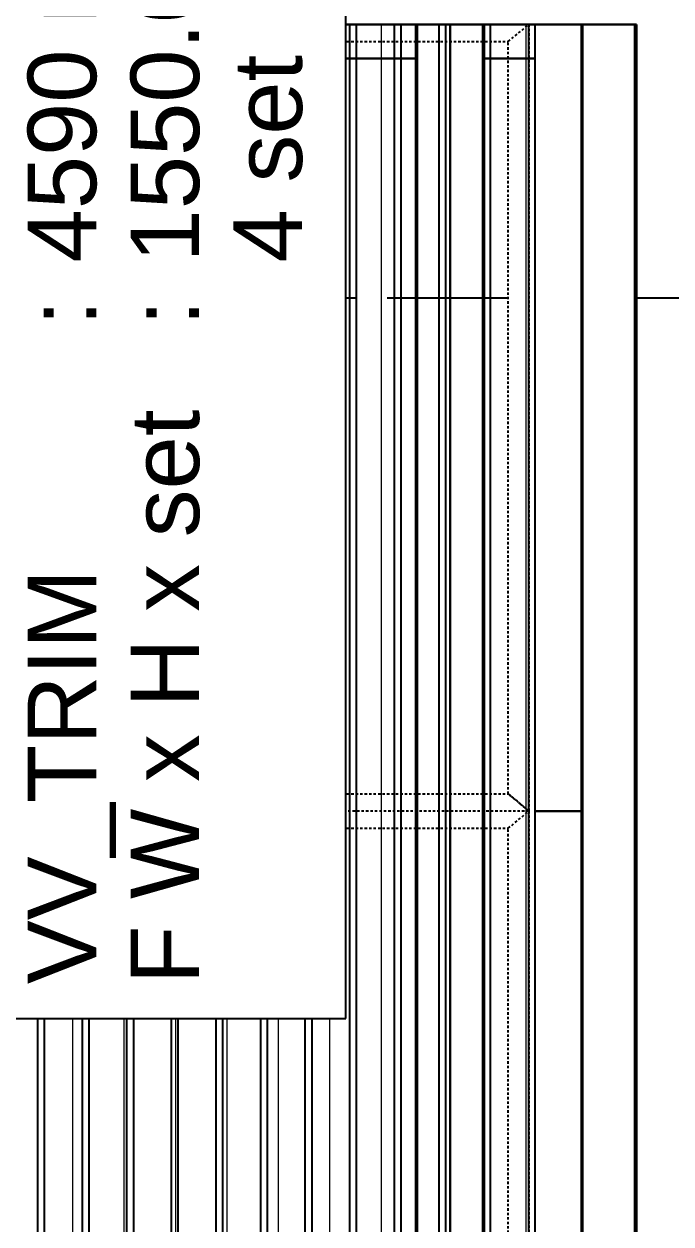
# Model space of a CAD drawing. Header units: millimetres. Extents: x -1379 to 1385823, y -4884429 to 548763.
# Drawn here: x 570096 to 571039, y -2332301 to -2330551 of the extents above; entities that cross this region are included whole.
import ezdxf

# ---------------------------------------------------------------- set-up
doc = ezdxf.new("R2010")
doc.units = ezdxf.units.MM
doc.set_wipeout_variables(frame=1)
for name, pattern in [('CENTER', [50.8, 31.75, -6.35, 6.35, -6.35]), ('TA_GL_000.70000', [1.925, 0.7, -0.175, 0.175, -0.175, 0.7]), ('TA_HL_001.00000', [6.5, 3.55, -2.95])]:
    doc.linetypes.add(name, pattern=pattern)
for name, color, linetype in [('000 - 0_SYM_DWG_GRIDLINE_MAIN_COLOR_251', 7, 'Continuous'), ('000 - GRID', 7, 'CENTER'), ('010 - ASPG_EXTR_MAIN_COLOR_2', 7, 'Continuous'), ('010 - ASPG_EXTR_WIPEOUT_', 7, 'Continuous'), ('010 - ASPG_FRAMING_MAIN_COLOR_1', 7, 'Continuous'), ('010 - ASPG_FRAMING_SUB_COLOR_2', 7, 'Continuous'), ('010 - ASPG_FRAMING_WIPEOUT_', 7, 'Continuous')]:
    doc.layers.add(name, color=color, linetype=linetype)
for name, color, linetype, plot in [('000 - CONCRETE_EX_LOUVERS_DEF_SUB', 7, 'Continuous', False), ('000 - ESTIMATE_ASPG_MAIN_COLOR_6', 7, 'Continuous', False), ('000 - ESTIMATE_ASPG_TEXT_COLOR_1', 7, 'Continuous', False), ('000 - ESTIMATE_ASPG_WIPEOUT_', 7, 'Continuous', False)]:
    doc.layers.add(name, color=color, linetype=linetype, plot=plot)
doc.styles.add('_Arial', font='arial.ttf')
doc.styles.add('TA', font='', dxfattribs={"height": 4.5})
doc.styles.get('TA').set_extended_font_data('Cordia New')

# ---------------------------------------------------------------- blocks, each defined once
blk = doc.blocks.new('DPA_CP_Entrance Louver Grill Vertical Z - Louver Grill Vertical Z-5244519-IV01 - ELEVATION 2')
at = {"layer": '000 - CONCRETE_EX_LOUVERS_DEF_SUB', "color": 7}
for p, q in [((-2300292.7, 114425), (-2300342.7, 114425)), ((-2300342.7, 114425), (-2300292.7, 114425)), ((-2300292.7, 114425), (-2300342.7, 114425)), ((-2300342.7, 114425), (-2300292.7, 114425)), ((-2300292.7, 114425), (-2300217.7, 114425)), ((-2300217.7, 114425), (-2300292.7, 114425)), ((-2300217.7, 114425), (-2300142.7, 114425)), ((-2300215.7, 114425), (-2300217.7, 114425)), ((-2300217.7, 114425), (-2300215.7, 114425)), ((-2300142.7, 114425), (-2300217.7, 114425)), ((-2300142.7, 114425), (-2300215.7, 114425)), ((-2300215.7, 114425), (-2300142.7, 114425)), ((-2300142.7, 114425), (-2300142.7, 109825)), ((-2300142.7, 114425), (-2300142.7, 109825)), ((-2300142.7, 109825), (-2300142.7, 114425)), ((-2300142.7, 109825), (-2300142.7, 114425)), ((-2300217.7, 114375), (-2300292.7, 114375)), ((-2300292.7, 114375), (-2300217.7, 114375))]:
    blk.add_line(p, q, dxfattribs=at)
blk = doc.blocks.new('GM_Louver Grill Vertical Z1 - Z Profile-4595833-IV01 - ELEVATION 2')
at = {"layer": '000 - CONCRETE_EX_LOUVERS_DEF_SUB', "color": 7, "lineweight": 9}
for p, q in [((-2300217.7, 114425), (-2300144.7, 114425)), ((-2300215.7, 114425), (-2300217.7, 114425)), ((-2300142.7, 114425), (-2300215.7, 114425)), ((-2300144.7, 114425), (-2300142.7, 114425)), ((-2300142.7, 109825), (-2300142.7, 114425)), ((-2300142.7, 109825), (-2300142.7, 114425)), ((-2300142.7, 109825), (-2300142.7, 114425))]:
    blk.add_line(p, q, dxfattribs=at)
blk = doc.blocks.new('DPA_CP_Entrance Louver Grill Vertical Z - Louver Grill Vertical Z-4595767-IV01 - ELEVATION 2')
at = {"layer": '000 - CONCRETE_EX_LOUVERS_DEF_SUB', "color": 7}
for p, q in [((-2300292.7, 114425), (-2300342.7, 114425)), ((-2300342.7, 114425), (-2300292.7, 114425)), ((-2300292.7, 114425), (-2300342.7, 114425)), ((-2300342.7, 114425), (-2300292.7, 114425)), ((-2300292.7, 114425), (-2300217.7, 114425)), ((-2300217.7, 114425), (-2300292.7, 114425)), ((-2300217.7, 114425), (-2300142.7, 114425)), ((-2300215.7, 114425), (-2300217.7, 114425)), ((-2300217.7, 114425), (-2300215.7, 114425)), ((-2300142.7, 114425), (-2300217.7, 114425)), ((-2300142.7, 114425), (-2300215.7, 114425)), ((-2300215.7, 114425), (-2300142.7, 114425)), ((-2300142.7, 114425), (-2300142.7, 109825)), ((-2300142.7, 114425), (-2300142.7, 109825)), ((-2300142.7, 109825), (-2300142.7, 114425)), ((-2300142.7, 109825), (-2300142.7, 114425)), ((-2300217.7, 114375), (-2300292.7, 114375)), ((-2300292.7, 114375), (-2300217.7, 114375))]:
    blk.add_line(p, q, dxfattribs=at)
blk = doc.blocks.new('DPA_CP_Entrance Louver Grill Vertical Z - Louver Grill Vertical Z-V23-IV01 - ELEVATION 2')
at = {"layer": '000 - CONCRETE_EX_LOUVERS_DEF_SUB', "color": 7}
for p, q in [((-2307914.7, 114425), (-2306414.7, 114425)), ((-2307914.7, 114425), (-2306414.7, 114425)), ((-2306464.7, 114425), (-2306414.7, 114425)), ((-2306414.7, 114425), (-2306464.7, 114425)), ((-2306464.7, 114425), (-2306462.7, 114425)), ((-2306414.7, 114425), (-2306464.7, 114425)), ((-2306464.7, 114425), (-2306464.7, 109825)), ((-2306464.7, 109825), (-2306464.7, 114425)), ((-2306462.7, 114425), (-2306414.7, 114425)), ((-2306462.7, 114425), (-2306462.7, 109825)), ((-2306462.7, 114425), (-2306462.7, 109825)), ((-2306414.7, 109825), (-2306414.7, 114425)), ((-2306414.7, 109825), (-2306414.7, 114425)), ((-2306414.7, 114425), (-2306414.7, 109825)), ((-2306414.7, 114425), (-2306414.7, 109825)), ((-2306414.7, 114375), (-2306414.7, 114425)), ((-2306414.7, 114425), (-2306414.7, 114375)), ((-2306464.7, 114375), (-2307864.7, 114375)), ((-2307864.7, 114375), (-2306464.7, 114375)), ((-2306464.7, 114375), (-2307864.7, 114375)), ((-2307864.7, 114375), (-2306464.7, 114375)), ((-2306464.7, 114375), (-2306464.7, 109885)), ((-2306464.7, 109885), (-2306464.7, 114375)), ((-2306464.7, 114375), (-2306464.7, 109885)), ((-2306464.7, 109885), (-2306464.7, 114375))]:
    blk.add_line(p, q, dxfattribs=at)
blk = doc.blocks.new('GM_Louver Grill Vertical Z1 - Z Profile-V24-IV01 - ELEVATION 2')
at = {"layer": '000 - CONCRETE_EX_LOUVERS_DEF_SUB', "color": 7, "lineweight": 9}
blk.add_line((-2307714.7, 109825), (-2307714.7, 114425), dxfattribs=at)
blk = doc.blocks.new('DPA_CP_Entrance Louver Grill Vertical Z - Louver Grill Vertical Z-5246638-IV01 - ELEVATION 2')
at = {"layer": '000 - CONCRETE_EX_LOUVERS_DEF_SUB', "color": 7}
for p, q in [((-2300414.7, 114425), (-2300364.7, 114425)), ((-2300364.7, 114425), (-2300414.7, 114425)), ((-2300414.7, 114425), (-2300414.7, 109825)), ((-2300414.7, 109825), (-2300414.7, 114425)), ((-2300364.7, 114425), (-2300414.7, 114425)), ((-2300414.7, 114425), (-2300366.7, 114425)), ((-2300414.7, 109825), (-2300414.7, 114425)), ((-2300414.7, 109825), (-2300414.7, 114425)), ((-2300414.7, 114375), (-2300414.7, 114425)), ((-2300414.7, 114425), (-2300414.7, 114375)), ((-2300414.7, 114425), (-2300142.7, 114425)), ((-2300414.7, 114425), (-2300142.7, 114425)), ((-2300366.7, 114425), (-2300364.7, 114425)), ((-2300366.7, 109825), (-2300366.7, 114425)), ((-2300366.7, 109825), (-2300366.7, 114425)), ((-2300364.7, 114425), (-2300364.7, 109825)), ((-2300364.7, 109825), (-2300364.7, 114425)), ((-2300192.7, 114425), (-2300142.7, 114425)), ((-2300142.7, 114425), (-2300192.7, 114425)), ((-2300192.7, 114425), (-2300190.7, 114425)), ((-2300142.7, 114425), (-2300192.7, 114425)), ((-2300192.7, 114425), (-2300192.7, 109825)), ((-2300192.7, 109825), (-2300192.7, 114425)), ((-2300190.7, 114425), (-2300142.7, 114425)), ((-2300190.7, 114425), (-2300190.7, 109825)), ((-2300190.7, 114425), (-2300190.7, 109825)), ((-2300142.7, 109825), (-2300142.7, 114425)), ((-2300142.7, 109825), (-2300142.7, 114425)), ((-2300142.7, 114425), (-2300142.7, 109825)), ((-2300142.7, 114425), (-2300142.7, 109825)), ((-2300142.7, 114375), (-2300142.7, 114425)), ((-2300142.7, 114425), (-2300142.7, 114375)), ((-2300364.7, 109885), (-2300364.7, 114375)), ((-2300364.7, 109885), (-2300364.7, 114375)), ((-2300192.7, 114375), (-2300364.7, 114375)), ((-2300364.7, 114375), (-2300192.7, 114375)), ((-2300192.7, 114375), (-2300364.7, 114375)), ((-2300364.7, 114375), (-2300192.7, 114375)), ((-2300364.7, 109885), (-2300364.7, 114375)), ((-2300364.7, 109885), (-2300364.7, 114375)), ((-2300192.7, 114375), (-2300192.7, 109885)), ((-2300192.7, 109885), (-2300192.7, 114375)), ((-2300192.7, 114375), (-2300192.7, 109885)), ((-2300192.7, 109885), (-2300192.7, 114375))]:
    blk.add_line(p, q, dxfattribs=at)
blk = doc.blocks.new('C-1-IV01_REV00_20260605-145254_ELEVATION_2_EX')
at = {"layer": '000 - CONCRETE_EX_LOUVERS_DEF_SUB', "color": 7}
for name, p in [('DPA_CP_Entrance Louver Grill Vertical Z - Louver Grill Vertical Z-V23-IV01 - ELEVATION 2', (2305332.7, -1)), ('GM_Louver Grill Vertical Z1 - Z Profile-V24-IV01 - ELEVATION 2', (2306082.7, -1)), ('GM_Louver Grill Vertical Z1 - Z Profile-V24-IV01 - ELEVATION 2', (2306157.7, -1)), ('GM_Louver Grill Vertical Z1 - Z Profile-V24-IV01 - ELEVATION 2', (2306232.7, -1)), ('GM_Louver Grill Vertical Z1 - Z Profile-V24-IV01 - ELEVATION 2', (2306307.7, -1)), ('GM_Louver Grill Vertical Z1 - Z Profile-V24-IV01 - ELEVATION 2', (2306382.7, -1)), ('GM_Louver Grill Vertical Z1 - Z Profile-V24-IV01 - ELEVATION 2', (2306457.7, -1)), ('GM_Louver Grill Vertical Z1 - Z Profile-V24-IV01 - ELEVATION 2', (2306532.7, -1)), ('DPA_CP_Entrance Louver Grill Vertical Z - Louver Grill Vertical Z-5246638-IV01 - ELEVATION 2', (2299332.7, -1)), ('GM_Louver Grill Vertical Z1 - Z Profile-V24-IV01 - ELEVATION 2', (2306682.7, -1)), ('DPA_CP_Entrance Louver Grill Vertical Z - Louver Grill Vertical Z-5244519-IV01 - ELEVATION 2', (2299332.7, -1)), ('DPA_CP_Entrance Louver Grill Vertical Z - Louver Grill Vertical Z-4595767-IV01 - ELEVATION 2', (2299332.7, -1)), ('DPA_CP_Entrance Louver Grill Vertical Z - Louver Grill Vertical Z-4595767-IV01 - ELEVATION 2', (2299332.7, -1)), ('DPA_CP_Entrance Louver Grill Vertical Z - Louver Grill Vertical Z-4595767-IV01 - ELEVATION 2', (2299332.7, -1)), ('DPA_CP_Entrance Louver Grill Vertical Z - Louver Grill Vertical Z-4595767-IV01 - ELEVATION 2', (2299332.7, -1)), ('DPA_CP_Entrance Louver Grill Vertical Z - Louver Grill Vertical Z-4595767-IV01 - ELEVATION 2', (2299332.7, -1)), ('DPA_CP_Entrance Louver Grill Vertical Z - Louver Grill Vertical Z-4595767-IV01 - ELEVATION 2', (2299332.7, -1)), ('DPA_CP_Entrance Louver Grill Vertical Z - Louver Grill Vertical Z-4595767-IV01 - ELEVATION 2', (2299332.7, -1)), ('DPA_CP_Entrance Louver Grill Vertical Z - Louver Grill Vertical Z-4595767-IV01 - ELEVATION 2', (2299332.7, -1)), ('DPA_CP_Entrance Louver Grill Vertical Z - Louver Grill Vertical Z-4595767-IV01 - ELEVATION 2', (2299332.7, -1)), ('DPA_CP_Entrance Louver Grill Vertical Z - Louver Grill Vertical Z-5244519-IV01 - ELEVATION 2', (2299332.7, -1)), ('GM_Louver Grill Vertical Z1 - Z Profile-V24-IV01 - ELEVATION 2', (2306743.7, -1)), ('GM_Louver Grill Vertical Z1 - Z Profile-V24-IV01 - ELEVATION 2', (2306804.7, -1)), ('GM_Louver Grill Vertical Z1 - Z Profile-4595833-IV01 - ELEVATION 2', (2299332.7, -1)), ('GM_Louver Grill Vertical Z1 - Z Profile-4595833-IV01 - ELEVATION 2', (2299332.7, -1)), ('GM_Louver Grill Vertical Z1 - Z Profile-4595833-IV01 - ELEVATION 2', (2299332.7, -1)), ('GM_Louver Grill Vertical Z1 - Z Profile-4595833-IV01 - ELEVATION 2', (2299332.7, -1)), ('GM_Louver Grill Vertical Z1 - Z Profile-4595833-IV01 - ELEVATION 2', (2299332.7, -1)), ('GM_Louver Grill Vertical Z1 - Z Profile-4595833-IV01 - ELEVATION 2', (2299332.7, -1)), ('GM_Louver Grill Vertical Z1 - Z Profile-4595833-IV01 - ELEVATION 2', (2299332.7, -1)), ('GM_Louver Grill Vertical Z1 - Z Profile-4595833-IV01 - ELEVATION 2', (2299332.7, -1)), ('GM_Louver Grill Vertical Z1 - Z Profile-4595833-IV01 - ELEVATION 2', (2299332.7, -1)), ('GM_Louver Grill Vertical Z1 - Z Profile-4595833-IV01 - ELEVATION 2', (2299332.7, -1)), ('GM_Louver Grill Vertical Z1 - Z Profile-4595833-IV01 - ELEVATION 2', (2299332.7, -1)), ('GM_Louver Grill Vertical Z1 - Z Profile-4595833-IV01 - ELEVATION 2', (2299332.7, -1)), ('GM_Louver Grill Vertical Z1 - Z Profile-4595833-IV01 - ELEVATION 2', (2299332.7, -1)), ('GM_Louver Grill Vertical Z1 - Z Profile-4595833-IV01 - ELEVATION 2', (2299332.7, -1)), ('GM_Louver Grill Vertical Z1 - Z Profile-4595833-IV01 - ELEVATION 2', (2299332.7, -1)), ('GM_Louver Grill Vertical Z1 - Z Profile-4595833-IV01 - ELEVATION 2', (2299332.7, -1)), ('GM_Louver Grill Vertical Z1 - Z Profile-4595833-IV01 - ELEVATION 2', (2299332.7, -1)), ('GM_Louver Grill Vertical Z1 - Z Profile-4595833-IV01 - ELEVATION 2', (2299332.7, -1)), ('GM_Louver Grill Vertical Z1 - Z Profile-4595833-IV01 - ELEVATION 2', (2299332.7, -1)), ('GM_Louver Grill Vertical Z1 - Z Profile-4595833-IV01 - ELEVATION 2', (2299332.7, -1)), ('GM_Louver Grill Vertical Z1 - Z Profile-4595833-IV01 - ELEVATION 2', (2299332.7, -1)), ('GM_Louver Grill Vertical Z1 - Z Profile-4595833-IV01 - ELEVATION 2', (2299332.7, -1)), ('GM_Louver Grill Vertical Z1 - Z Profile-4595833-IV01 - ELEVATION 2', (2299332.7, -1)), ('GM_Louver Grill Vertical Z1 - Z Profile-4595833-IV01 - ELEVATION 2', (2299332.7, -1)), ('GM_Louver Grill Vertical Z1 - Z Profile-4595833-IV01 - ELEVATION 2', (2299332.7, -1)), ('GM_Louver Grill Vertical Z1 - Z Profile-4595833-IV01 - ELEVATION 2', (2299332.7, -1)), ('GM_Louver Grill Vertical Z1 - Z Profile-4595833-IV01 - ELEVATION 2', (2299332.7, -1)), ('GM_Louver Grill Vertical Z1 - Z Profile-4595833-IV01 - ELEVATION 2', (2299332.7, -1)), ('GM_Louver Grill Vertical Z1 - Z Profile-4595833-IV01 - ELEVATION 2', (2299332.7, -1)), ('GM_Louver Grill Vertical Z1 - Z Profile-4595833-IV01 - ELEVATION 2', (2299332.7, -1)), ('GM_Louver Grill Vertical Z1 - Z Profile-4595833-IV01 - ELEVATION 2', (2299332.7, -1)), ('GM_Louver Grill Vertical Z1 - Z Profile-4595833-IV01 - ELEVATION 2', (2299332.7, -1)), ('GM_Louver Grill Vertical Z1 - Z Profile-4595833-IV01 - ELEVATION 2', (2299332.7, -1)), ('GM_Louver Grill Vertical Z1 - Z Profile-4595833-IV01 - ELEVATION 2', (2299332.7, -1)), ('GM_Louver Grill Vertical Z1 - Z Profile-4595833-IV01 - ELEVATION 2', (2299332.7, -1)), ('GM_Louver Grill Vertical Z1 - Z Profile-4595833-IV01 - ELEVATION 2', (2299332.7, -1)), ('GM_Louver Grill Vertical Z1 - Z Profile-4595833-IV01 - ELEVATION 2', (2299332.7, -1)), ('GM_Louver Grill Vertical Z1 - Z Profile-4595833-IV01 - ELEVATION 2', (2299332.7, -1)), ('GM_Louver Grill Vertical Z1 - Z Profile-4595833-IV01 - ELEVATION 2', (2299332.7, -1)), ('GM_Louver Grill Vertical Z1 - Z Profile-4595833-IV01 - ELEVATION 2', (2299332.7, -1)), ('GM_Louver Grill Vertical Z1 - Z Profile-4595833-IV01 - ELEVATION 2', (2299332.7, -1)), ('GM_Louver Grill Vertical Z1 - Z Profile-4595833-IV01 - ELEVATION 2', (2299332.7, -1)), ('GM_Louver Grill Vertical Z1 - Z Profile-4595833-IV01 - ELEVATION 2', (2299332.7, -1)), ('GM_Louver Grill Vertical Z1 - Z Profile-4595833-IV01 - ELEVATION 2', (2299332.7, -1)), ('GM_Louver Grill Vertical Z1 - Z Profile-4595833-IV01 - ELEVATION 2', (2299332.7, -1)), ('GM_Louver Grill Vertical Z1 - Z Profile-4595833-IV01 - ELEVATION 2', (2299332.7, -1)), ('GM_Louver Grill Vertical Z1 - Z Profile-4595833-IV01 - ELEVATION 2', (2299332.7, -1)), ('GM_Louver Grill Vertical Z1 - Z Profile-4595833-IV01 - ELEVATION 2', (2299332.7, -1)), ('GM_Louver Grill Vertical Z1 - Z Profile-4595833-IV01 - ELEVATION 2', (2299332.7, -1)), ('GM_Louver Grill Vertical Z1 - Z Profile-4595833-IV01 - ELEVATION 2', (2299332.7, -1)), ('GM_Louver Grill Vertical Z1 - Z Profile-4595833-IV01 - ELEVATION 2', (2299332.7, -1)), ('GM_Louver Grill Vertical Z1 - Z Profile-4595833-IV01 - ELEVATION 2', (2299332.7, -1)), ('GM_Louver Grill Vertical Z1 - Z Profile-4595833-IV01 - ELEVATION 2', (2299332.7, -1)), ('GM_Louver Grill Vertical Z1 - Z Profile-4595833-IV01 - ELEVATION 2', (2299332.7, -1)), ('GM_Louver Grill Vertical Z1 - Z Profile-4595833-IV01 - ELEVATION 2', (2299332.7, -1)), ('GM_Louver Grill Vertical Z1 - Z Profile-4595833-IV01 - ELEVATION 2', (2299332.7, -1)), ('GM_Louver Grill Vertical Z1 - Z Profile-4595833-IV01 - ELEVATION 2', (2299332.7, -1)), ('GM_Louver Grill Vertical Z1 - Z Profile-4595833-IV01 - ELEVATION 2', (2299332.7, -1)), ('GM_Louver Grill Vertical Z1 - Z Profile-4595833-IV01 - ELEVATION 2', (2299332.7, -1)), ('GM_Louver Grill Vertical Z1 - Z Profile-4595833-IV01 - ELEVATION 2', (2299332.7, -1)), ('GM_Louver Grill Vertical Z1 - Z Profile-4595833-IV01 - ELEVATION 2', (2299332.7, -1)), ('GM_Louver Grill Vertical Z1 - Z Profile-4595833-IV01 - ELEVATION 2', (2299332.7, -1)), ('GM_Louver Grill Vertical Z1 - Z Profile-4595833-IV01 - ELEVATION 2', (2299332.7, -1)), ('GM_Louver Grill Vertical Z1 - Z Profile-4595833-IV01 - ELEVATION 2', (2299332.7, -1)), ('GM_Louver Grill Vertical Z1 - Z Profile-4595833-IV01 - ELEVATION 2', (2299332.7, -1)), ('GM_Louver Grill Vertical Z1 - Z Profile-4595833-IV01 - ELEVATION 2', (2299332.7, -1)), ('GM_Louver Grill Vertical Z1 - Z Profile-4595833-IV01 - ELEVATION 2', (2299332.7, -1)), ('GM_Louver Grill Vertical Z1 - Z Profile-4595833-IV01 - ELEVATION 2', (2299332.7, -1)), ('GM_Louver Grill Vertical Z1 - Z Profile-4595833-IV01 - ELEVATION 2', (2299332.7, -1)), ('GM_Louver Grill Vertical Z1 - Z Profile-4595833-IV01 - ELEVATION 2', (2299332.7, -1)), ('GM_Louver Grill Vertical Z1 - Z Profile-4595833-IV01 - ELEVATION 2', (2299332.7, -1)), ('GM_Louver Grill Vertical Z1 - Z Profile-4595833-IV01 - ELEVATION 2', (2299332.7, -1)), ('GM_Louver Grill Vertical Z1 - Z Profile-4595833-IV01 - ELEVATION 2', (2299332.7, -1)), ('GM_Louver Grill Vertical Z1 - Z Profile-4595833-IV01 - ELEVATION 2', (2299332.7, -1)), ('GM_Louver Grill Vertical Z1 - Z Profile-4595833-IV01 - ELEVATION 2', (2299332.7, -1)), ('GM_Louver Grill Vertical Z1 - Z Profile-4595833-IV01 - ELEVATION 2', (2299332.7, -1)), ('GM_Louver Grill Vertical Z1 - Z Profile-4595833-IV01 - ELEVATION 2', (2299332.7, -1)), ('GM_Louver Grill Vertical Z1 - Z Profile-4595833-IV01 - ELEVATION 2', (2299332.7, -1)), ('GM_Louver Grill Vertical Z1 - Z Profile-4595833-IV01 - ELEVATION 2', (2299332.7, -1)), ('GM_Louver Grill Vertical Z1 - Z Profile-4595833-IV01 - ELEVATION 2', (2299332.7, -1)), ('GM_Louver Grill Vertical Z1 - Z Profile-4595833-IV01 - ELEVATION 2', (2299332.7, -1)), ('GM_Louver Grill Vertical Z1 - Z Profile-4595833-IV01 - ELEVATION 2', (2299332.7, -1)), ('GM_Louver Grill Vertical Z1 - Z Profile-4595833-IV01 - ELEVATION 2', (2299332.7, -1)), ('GM_Louver Grill Vertical Z1 - Z Profile-4595833-IV01 - ELEVATION 2', (2299332.7, -1)), ('GM_Louver Grill Vertical Z1 - Z Profile-4595833-IV01 - ELEVATION 2', (2299332.7, -1)), ('GM_Louver Grill Vertical Z1 - Z Profile-4595833-IV01 - ELEVATION 2', (2299332.7, -1)), ('GM_Louver Grill Vertical Z1 - Z Profile-4595833-IV01 - ELEVATION 2', (2299332.7, -1)), ('GM_Louver Grill Vertical Z1 - Z Profile-4595833-IV01 - ELEVATION 2', (2299332.7, -1)), ('GM_Louver Grill Vertical Z1 - Z Profile-4595833-IV01 - ELEVATION 2', (2299332.7, -1)), ('GM_Louver Grill Vertical Z1 - Z Profile-4595833-IV01 - ELEVATION 2', (2299332.7, -1)), ('GM_Louver Grill Vertical Z1 - Z Profile-4595833-IV01 - ELEVATION 2', (2299332.7, -1)), ('GM_Louver Grill Vertical Z1 - Z Profile-4595833-IV01 - ELEVATION 2', (2299332.7, -1)), ('GM_Louver Grill Vertical Z1 - Z Profile-4595833-IV01 - ELEVATION 2', (2299332.7, -1)), ('GM_Louver Grill Vertical Z1 - Z Profile-4595833-IV01 - ELEVATION 2', (2299332.7, -1)), ('GM_Louver Grill Vertical Z1 - Z Profile-4595833-IV01 - ELEVATION 2', (2299332.7, -1)), ('GM_Louver Grill Vertical Z1 - Z Profile-4595833-IV01 - ELEVATION 2', (2299332.7, -1)), ('GM_Louver Grill Vertical Z1 - Z Profile-4595833-IV01 - ELEVATION 2', (2299332.7, -1)), ('GM_Louver Grill Vertical Z1 - Z Profile-4595833-IV01 - ELEVATION 2', (2299332.7, -1)), ('GM_Louver Grill Vertical Z1 - Z Profile-4595833-IV01 - ELEVATION 2', (2299332.7, -1)), ('GM_Louver Grill Vertical Z1 - Z Profile-4595833-IV01 - ELEVATION 2', (2299332.7, -1)), ('GM_Louver Grill Vertical Z1 - Z Profile-4595833-IV01 - ELEVATION 2', (2299332.7, -1)), ('GM_Louver Grill Vertical Z1 - Z Profile-4595833-IV01 - ELEVATION 2', (2299332.7, -1)), ('GM_Louver Grill Vertical Z1 - Z Profile-4595833-IV01 - ELEVATION 2', (2299332.7, -1)), ('GM_Louver Grill Vertical Z1 - Z Profile-4595833-IV01 - ELEVATION 2', (2299332.7, -1)), ('GM_Louver Grill Vertical Z1 - Z Profile-4595833-IV01 - ELEVATION 2', (2299332.7, -1)), ('GM_Louver Grill Vertical Z1 - Z Profile-4595833-IV01 - ELEVATION 2', (2299332.7, -1)), ('GM_Louver Grill Vertical Z1 - Z Profile-4595833-IV01 - ELEVATION 2', (2299332.7, -1)), ('GM_Louver Grill Vertical Z1 - Z Profile-4595833-IV01 - ELEVATION 2', (2299332.7, -1)), ('GM_Louver Grill Vertical Z1 - Z Profile-4595833-IV01 - ELEVATION 2', (2299332.7, -1)), ('GM_Louver Grill Vertical Z1 - Z Profile-4595833-IV01 - ELEVATION 2', (2299332.7, -1)), ('GM_Louver Grill Vertical Z1 - Z Profile-4595833-IV01 - ELEVATION 2', (2299332.7, -1)), ('GM_Louver Grill Vertical Z1 - Z Profile-4595833-IV01 - ELEVATION 2', (2299332.7, -1)), ('GM_Louver Grill Vertical Z1 - Z Profile-4595833-IV01 - ELEVATION 2', (2299332.7, -1)), ('GM_Louver Grill Vertical Z1 - Z Profile-4595833-IV01 - ELEVATION 2', (2299332.7, -1)), ('GM_Louver Grill Vertical Z1 - Z Profile-4595833-IV01 - ELEVATION 2', (2299332.7, -1)), ('GM_Louver Grill Vertical Z1 - Z Profile-4595833-IV01 - ELEVATION 2', (2299332.7, -1)), ('GM_Louver Grill Vertical Z1 - Z Profile-4595833-IV01 - ELEVATION 2', (2299332.7, -1)), ('GM_Louver Grill Vertical Z1 - Z Profile-4595833-IV01 - ELEVATION 2', (2299332.7, -1)), ('GM_Louver Grill Vertical Z1 - Z Profile-4595833-IV01 - ELEVATION 2', (2299332.7, -1)), ('GM_Louver Grill Vertical Z1 - Z Profile-4595833-IV01 - ELEVATION 2', (2299332.7, -1)), ('GM_Louver Grill Vertical Z1 - Z Profile-4595833-IV01 - ELEVATION 2', (2299332.7, -1)), ('GM_Louver Grill Vertical Z1 - Z Profile-4595833-IV01 - ELEVATION 2', (2299332.7, -1)), ('GM_Louver Grill Vertical Z1 - Z Profile-4595833-IV01 - ELEVATION 2', (2299332.7, -1)), ('GM_Louver Grill Vertical Z1 - Z Profile-4595833-IV01 - ELEVATION 2', (2299332.7, -1)), ('GM_Louver Grill Vertical Z1 - Z Profile-4595833-IV01 - ELEVATION 2', (2299332.7, -1)), ('GM_Louver Grill Vertical Z1 - Z Profile-4595833-IV01 - ELEVATION 2', (2299332.7, -1)), ('GM_Louver Grill Vertical Z1 - Z Profile-4595833-IV01 - ELEVATION 2', (2299332.7, -1)), ('GM_Louver Grill Vertical Z1 - Z Profile-4595833-IV01 - ELEVATION 2', (2299332.7, -1)), ('GM_Louver Grill Vertical Z1 - Z Profile-4595833-IV01 - ELEVATION 2', (2299332.7, -1)), ('GM_Louver Grill Vertical Z1 - Z Profile-4595833-IV01 - ELEVATION 2', (2299332.7, -1)), ('GM_Louver Grill Vertical Z1 - Z Profile-4595833-IV01 - ELEVATION 2', (2299332.7, -1)), ('GM_Louver Grill Vertical Z1 - Z Profile-4595833-IV01 - ELEVATION 2', (2299332.7, -1)), ('GM_Louver Grill Vertical Z1 - Z Profile-4595833-IV01 - ELEVATION 2', (2299332.7, -1)), ('GM_Louver Grill Vertical Z1 - Z Profile-4595833-IV01 - ELEVATION 2', (2299332.7, -1)), ('GM_Louver Grill Vertical Z1 - Z Profile-4595833-IV01 - ELEVATION 2', (2299332.7, -1)), ('GM_Louver Grill Vertical Z1 - Z Profile-4595833-IV01 - ELEVATION 2', (2299332.7, -1)), ('GM_Louver Grill Vertical Z1 - Z Profile-4595833-IV01 - ELEVATION 2', (2299332.7, -1)), ('GM_Louver Grill Vertical Z1 - Z Profile-4595833-IV01 - ELEVATION 2', (2299332.7, -1)), ('GM_Louver Grill Vertical Z1 - Z Profile-4595833-IV01 - ELEVATION 2', (2299332.7, -1)), ('GM_Louver Grill Vertical Z1 - Z Profile-4595833-IV01 - ELEVATION 2', (2299332.7, -1)), ('GM_Louver Grill Vertical Z1 - Z Profile-4595833-IV01 - ELEVATION 2', (2299332.7, -1)), ('GM_Louver Grill Vertical Z1 - Z Profile-4595833-IV01 - ELEVATION 2', (2299332.7, -1)), ('GM_Louver Grill Vertical Z1 - Z Profile-4595833-IV01 - ELEVATION 2', (2299332.7, -1)), ('GM_Louver Grill Vertical Z1 - Z Profile-4595833-IV01 - ELEVATION 2', (2299332.7, -1)), ('GM_Louver Grill Vertical Z1 - Z Profile-4595833-IV01 - ELEVATION 2', (2299332.7, -1)), ('GM_Louver Grill Vertical Z1 - Z Profile-4595833-IV01 - ELEVATION 2', (2299332.7, -1)), ('GM_Louver Grill Vertical Z1 - Z Profile-4595833-IV01 - ELEVATION 2', (2299332.7, -1)), ('GM_Louver Grill Vertical Z1 - Z Profile-4595833-IV01 - ELEVATION 2', (2299332.7, -1)), ('GM_Louver Grill Vertical Z1 - Z Profile-4595833-IV01 - ELEVATION 2', (2299332.7, -1)), ('GM_Louver Grill Vertical Z1 - Z Profile-4595833-IV01 - ELEVATION 2', (2299332.7, -1)), ('GM_Louver Grill Vertical Z1 - Z Profile-4595833-IV01 - ELEVATION 2', (2299332.7, -1)), ('GM_Louver Grill Vertical Z1 - Z Profile-4595833-IV01 - ELEVATION 2', (2299332.7, -1)), ('GM_Louver Grill Vertical Z1 - Z Profile-4595833-IV01 - ELEVATION 2', (2299332.7, -1)), ('GM_Louver Grill Vertical Z1 - Z Profile-4595833-IV01 - ELEVATION 2', (2299332.7, -1)), ('GM_Louver Grill Vertical Z1 - Z Profile-4595833-IV01 - ELEVATION 2', (2299332.7, -1)), ('GM_Louver Grill Vertical Z1 - Z Profile-4595833-IV01 - ELEVATION 2', (2299332.7, -1)), ('GM_Louver Grill Vertical Z1 - Z Profile-4595833-IV01 - ELEVATION 2', (2299332.7, -1)), ('GM_Louver Grill Vertical Z1 - Z Profile-4595833-IV01 - ELEVATION 2', (2299332.7, -1)), ('GM_Louver Grill Vertical Z1 - Z Profile-4595833-IV01 - ELEVATION 2', (2299332.7, -1)), ('GM_Louver Grill Vertical Z1 - Z Profile-4595833-IV01 - ELEVATION 2', (2299332.7, -1)), ('GM_Louver Grill Vertical Z1 - Z Profile-4595833-IV01 - ELEVATION 2', (2299332.7, -1)), ('GM_Louver Grill Vertical Z1 - Z Profile-4595833-IV01 - ELEVATION 2', (2299332.7, -1)), ('GM_Louver Grill Vertical Z1 - Z Profile-4595833-IV01 - ELEVATION 2', (2299332.7, -1)), ('GM_Louver Grill Vertical Z1 - Z Profile-4595833-IV01 - ELEVATION 2', (2299332.7, -1)), ('GM_Louver Grill Vertical Z1 - Z Profile-4595833-IV01 - ELEVATION 2', (2299332.7, -1)), ('GM_Louver Grill Vertical Z1 - Z Profile-4595833-IV01 - ELEVATION 2', (2299332.7, -1)), ('GM_Louver Grill Vertical Z1 - Z Profile-4595833-IV01 - ELEVATION 2', (2299332.7, -1)), ('GM_Louver Grill Vertical Z1 - Z Profile-4595833-IV01 - ELEVATION 2', (2299332.7, -1)), ('GM_Louver Grill Vertical Z1 - Z Profile-4595833-IV01 - ELEVATION 2', (2299332.7, -1)), ('GM_Louver Grill Vertical Z1 - Z Profile-4595833-IV01 - ELEVATION 2', (2299332.7, -1)), ('GM_Louver Grill Vertical Z1 - Z Profile-4595833-IV01 - ELEVATION 2', (2299332.7, -1)), ('GM_Louver Grill Vertical Z1 - Z Profile-4595833-IV01 - ELEVATION 2', (2299332.7, -1)), ('GM_Louver Grill Vertical Z1 - Z Profile-4595833-IV01 - ELEVATION 2', (2299332.7, -1)), ('GM_Louver Grill Vertical Z1 - Z Profile-4595833-IV01 - ELEVATION 2', (2299332.7, -1)), ('GM_Louver Grill Vertical Z1 - Z Profile-4595833-IV01 - ELEVATION 2', (2299332.7, -1)), ('GM_Louver Grill Vertical Z1 - Z Profile-4595833-IV01 - ELEVATION 2', (2299332.7, -1)), ('GM_Louver Grill Vertical Z1 - Z Profile-4595833-IV01 - ELEVATION 2', (2299332.7, -1)), ('GM_Louver Grill Vertical Z1 - Z Profile-4595833-IV01 - ELEVATION 2', (2299332.7, -1)), ('GM_Louver Grill Vertical Z1 - Z Profile-4595833-IV01 - ELEVATION 2', (2299332.7, -1)), ('GM_Louver Grill Vertical Z1 - Z Profile-4595833-IV01 - ELEVATION 2', (2299332.7, -1)), ('GM_Louver Grill Vertical Z1 - Z Profile-4595833-IV01 - ELEVATION 2', (2299332.7, -1)), ('GM_Louver Grill Vertical Z1 - Z Profile-4595833-IV01 - ELEVATION 2', (2299332.7, -1)), ('GM_Louver Grill Vertical Z1 - Z Profile-4595833-IV01 - ELEVATION 2', (2299332.7, -1)), ('GM_Louver Grill Vertical Z1 - Z Profile-4595833-IV01 - ELEVATION 2', (2299332.7, -1)), ('GM_Louver Grill Vertical Z1 - Z Profile-4595833-IV01 - ELEVATION 2', (2299332.7, -1)), ('GM_Louver Grill Vertical Z1 - Z Profile-4595833-IV01 - ELEVATION 2', (2299332.7, -1)), ('GM_Louver Grill Vertical Z1 - Z Profile-4595833-IV01 - ELEVATION 2', (2299332.7, -1)), ('GM_Louver Grill Vertical Z1 - Z Profile-4595833-IV01 - ELEVATION 2', (2299332.7, -1)), ('GM_Louver Grill Vertical Z1 - Z Profile-4595833-IV01 - ELEVATION 2', (2299332.7, -1)), ('GM_Louver Grill Vertical Z1 - Z Profile-4595833-IV01 - ELEVATION 2', (2299332.7, -1)), ('GM_Louver Grill Vertical Z1 - Z Profile-4595833-IV01 - ELEVATION 2', (2299332.7, -1)), ('GM_Louver Grill Vertical Z1 - Z Profile-4595833-IV01 - ELEVATION 2', (2299332.7, -1)), ('GM_Louver Grill Vertical Z1 - Z Profile-4595833-IV01 - ELEVATION 2', (2299332.7, -1)), ('GM_Louver Grill Vertical Z1 - Z Profile-4595833-IV01 - ELEVATION 2', (2299332.7, -1)), ('GM_Louver Grill Vertical Z1 - Z Profile-4595833-IV01 - ELEVATION 2', (2299332.7, -1)), ('GM_Louver Grill Vertical Z1 - Z Profile-4595833-IV01 - ELEVATION 2', (2299332.7, -1)), ('GM_Louver Grill Vertical Z1 - Z Profile-4595833-IV01 - ELEVATION 2', (2299332.7, -1)), ('GM_Louver Grill Vertical Z1 - Z Profile-4595833-IV01 - ELEVATION 2', (2299332.7, -1)), ('GM_Louver Grill Vertical Z1 - Z Profile-4595833-IV01 - ELEVATION 2', (2299332.7, -1)), ('GM_Louver Grill Vertical Z1 - Z Profile-4595833-IV01 - ELEVATION 2', (2299332.7, -1)), ('GM_Louver Grill Vertical Z1 - Z Profile-4595833-IV01 - ELEVATION 2', (2299332.7, -1)), ('GM_Louver Grill Vertical Z1 - Z Profile-4595833-IV01 - ELEVATION 2', (2299332.7, -1)), ('GM_Louver Grill Vertical Z1 - Z Profile-4595833-IV01 - ELEVATION 2', (2299332.7, -1))]:
    blk.add_blockref(name, p, dxfattribs=at)
blk = doc.blocks.new('*U1737')
at = {"color": 7}
blk.add_wipeout([(50, 0), (1610, 0), (1610, 4590), (50, 4590)], dxfattribs=at).dxf.layer = '010 - ASPG_EXTR_WIPEOUT_'
at = {"layer": '010 - ASPG_EXTR_MAIN_COLOR_2', "color": 7}
for points in [[(893.5, 0), (903.8, 0), (903.8, 4590), (893.5, 4590)], [(958.5, 0), (968.8, 0), (968.8, 4590), (958.5, 4590)], [(1023.5, 0), (1033.8, 0), (1033.8, 4590), (1023.5, 4590)], [(1088.5, 0), (1098.8, 0), (1098.8, 4590), (1088.5, 4590)], [(1153.5, 0), (1163.8, 0), (1163.8, 4590), (1153.5, 4590)], [(1218.5, 0), (1228.8, 0), (1228.8, 4590), (1218.5, 4590)], [(1283.5, 0), (1293.8, 0), (1293.8, 4590), (1283.5, 4590)], [(1348.5, 0), (1358.8, 0), (1358.8, 4590), (1348.5, 4590)], [(1413.5, 0), (1423.8, 0), (1423.8, 4590), (1413.5, 4590)], [(1478.5, 0), (1488.8, 0), (1488.8, 4590), (1478.5, 4590)], [(1543.5, 0), (1553.8, 0), (1553.8, 4590), (1543.5, 4590)]]:
    blk.add_lwpolyline(points, close=True, dxfattribs=at)
at = {"layer": '010 - ASPG_FRAMING_SUB_COLOR_2', "color": 7}
blk.add_lwpolyline([(50, 0), (1610, 0), (1610, 4590), (50, 4590)], close=True, dxfattribs=at)
blk = doc.blocks.new('*U1741')
at = {"color": 7}
blk.add_wipeout([(4590, 67.8), (4590, 144.8), (0, 144.8), (0, 67.8)], dxfattribs=at).dxf.layer = '010 - ASPG_EXTR_WIPEOUT_'
at = {"layer": '010 - ASPG_EXTR_MAIN_COLOR_2', "color": 7}
blk.add_lwpolyline([(4590, 69.8), (4590, 144.8), (0, 144.8), (0, 69.8)], close=True, dxfattribs=at)
blk = doc.blocks.new('*U1742')
at = {"color": 7}
blk.add_wipeout([(0, 0), (1147.5, 0), (1147.5, 67.3), (0, 67.3)], dxfattribs=at).dxf.layer = '010 - ASPG_FRAMING_WIPEOUT_'
at = {"layer": '010 - ASPG_FRAMING_SUB_COLOR_2', "color": 7}
blk.add_lwpolyline([(0, 0), (1147.5, 0), (1147.5, 67.3), (0, 67.3)], close=True, dxfattribs=at)
blk = doc.blocks.new('*U1762')
at = {"layer": '010 - ASPG_FRAMING_MAIN_COLOR_1', "color": 7, "linetype": 'ByBlock'}
for points in [[(0, 0), (0, 1550), (25, 1520), (25, 30), (0, 0)], [(1147.5, 1550), (0, 1550), (25, 1520), (1122.5, 1520)], [(1147.5, 0), (1147.5, 1550), (1122.5, 1520), (1122.5, 30), (1147.5, 0)], [(25, 30), (1122.5, 30), (1147.5, 0), (0, 0), (25, 30)]]:
    blk.add_lwpolyline(points, close=True, dxfattribs=at)
blk = doc.blocks.new('*U1841')
at = {"layer": '000 - 0_SYM_DWG_GRIDLINE_MAIN_COLOR_251', "color": 7, "linetype": 'ByBlock', "ltscale": 5}
blk.add_line((20, 0), (-470.6, 0), dxfattribs=at)
at = {"color": 7, "style": 'TA', "flags": 1}
blk.add_attdef('LOCATION', (6, -6), '', height=4.5, rotation=270, dxfattribs=at)
blk = doc.blocks.new('C-1-IV01_REV00_20260614-170635_ELEVAITON_2_DIMS')
at = {"layer": '000 - GRID', "color": 7, "linetype": 'TA_GL_000.70000', "xscale": 50, "yscale": 50, "zscale": 50, "rotation": 180}
blk.add_blockref('*U1841', (-22530, 114025), dxfattribs=at)
blk = doc.blocks.new('A$Cd3cf6656')
at = {"color": 7}
blk.add_wipeout([(-964.7, -457.4), (1855.6, -457.4), (1855.6, 457.4), (-964.7, 457.4)], dxfattribs=at).dxf.layer = '000 - ESTIMATE_ASPG_WIPEOUT_'
at = {"layer": '000 - ESTIMATE_ASPG_MAIN_COLOR_6', "color": 7}
blk.add_lwpolyline([(-964.7, -457.4), (1855.6, -457.4), (1855.6, 507.4), (-964.7, 507.4)], close=True, dxfattribs=at)
at = {"layer": '000 - ESTIMATE_ASPG_TEXT_COLOR_1', "color": 7, "style": '_Arial'}
for s, p in [('VV_TRIM', (-914.7, -93.5)), (':', (45, -93.5)), ('F W x H x set', (-914.7, -243.5)), (':', (45, -243.5))]:
    blk.add_text(s, height=100, dxfattribs=at).set_placement(p)
for tag, p in [('LV_TYPE_VAL', (138.1, 356.5)), ('LV_SIN-H_VAL', (138.1, 206.5)), ('LV_DOU-H_VAL', (138.1, 56.5)), ('V-TRIM_VAL', (138.1, -93.5)), ('FRAME_VAL', (138.1, -243.5)), ('FRAME_SET', (138.1, -393.5))]:
    blk.add_attdef(tag, p, '', height=100, dxfattribs=at)
blk = doc.blocks.new('A$C7174f569')
at = {"color": 7}
ref = blk.add_blockref('A$Cd3cf6656', (126311.1, 16503.8), dxfattribs=dict(at, rotation=90))
ref.add_attrib('V-TRIM_VAL', '4590 mm.', (126404.6, 16641.8), dxfattribs={"layer": '000 - ESTIMATE_ASPG_TEXT_COLOR_1', "color": 7, "height": 100, "rotation": 90, "style": '_Arial'})
ref.add_attrib('FRAME_VAL', '1550.00mm. x 1147.50mm.', (126554.6, 16641.8), dxfattribs={"layer": '000 - ESTIMATE_ASPG_TEXT_COLOR_1', "color": 7, "height": 100, "rotation": 90, "style": '_Arial'})
ref.add_attrib('FRAME_SET', '4 set', (126704.6, 16641.8), dxfattribs={"layer": '000 - ESTIMATE_ASPG_TEXT_COLOR_1', "color": 7, "height": 100, "rotation": 90, "style": '_Arial'})

msp = doc.modelspace()

# ---------------------------------------------------------------- block references
at = {"color": 7}
msp.add_blockref('*U1737', (569221.8, -2335141.4), dxfattribs=at)

# ---------------------------------------------------------------- next in the draw order: block references
for name in ['C-1-IV01_REV00_20260614-170635_ELEVAITON_2_DIMS', 'C-1-IV01_REV00_20260605-145254_ELEVATION_2_EX']:
    msp.add_blockref(name, (571798.8, -2444975.4), dxfattribs=at)
at = {"color": 7, "linetype": 'TA_HL_001.00000', "rotation": 90}
for p in [(570831.8, -2331698.9), (570831.8, -2332846.4)]:
    msp.add_blockref('*U1762', p, dxfattribs=at)

# ---------------------------------------------------------------- next in the draw order: block references
at = {"color": 7, "linetype": 'TA_HL_001.00000', "yscale": -1, "rotation": 90}
msp.add_blockref('*U1741', (570840.8, -2335141.4), dxfattribs=at)

# ---------------------------------------------------------------- next in the draw order: block references
msp.add_blockref('*U1742', (570840.8, -2332846.4), dxfattribs=at)

# ---------------------------------------------------------------- next in the draw order: block references
msp.add_blockref('*U1742', (570840.8, -2331698.9), dxfattribs=at)

# ---------------------------------------------------------------- next in the draw order: block references
at = {"color": 7}
msp.add_blockref('A$C7174f569', (443796.4, -2347540.5), dxfattribs=at)

doc.saveas('drawing.dxf')
